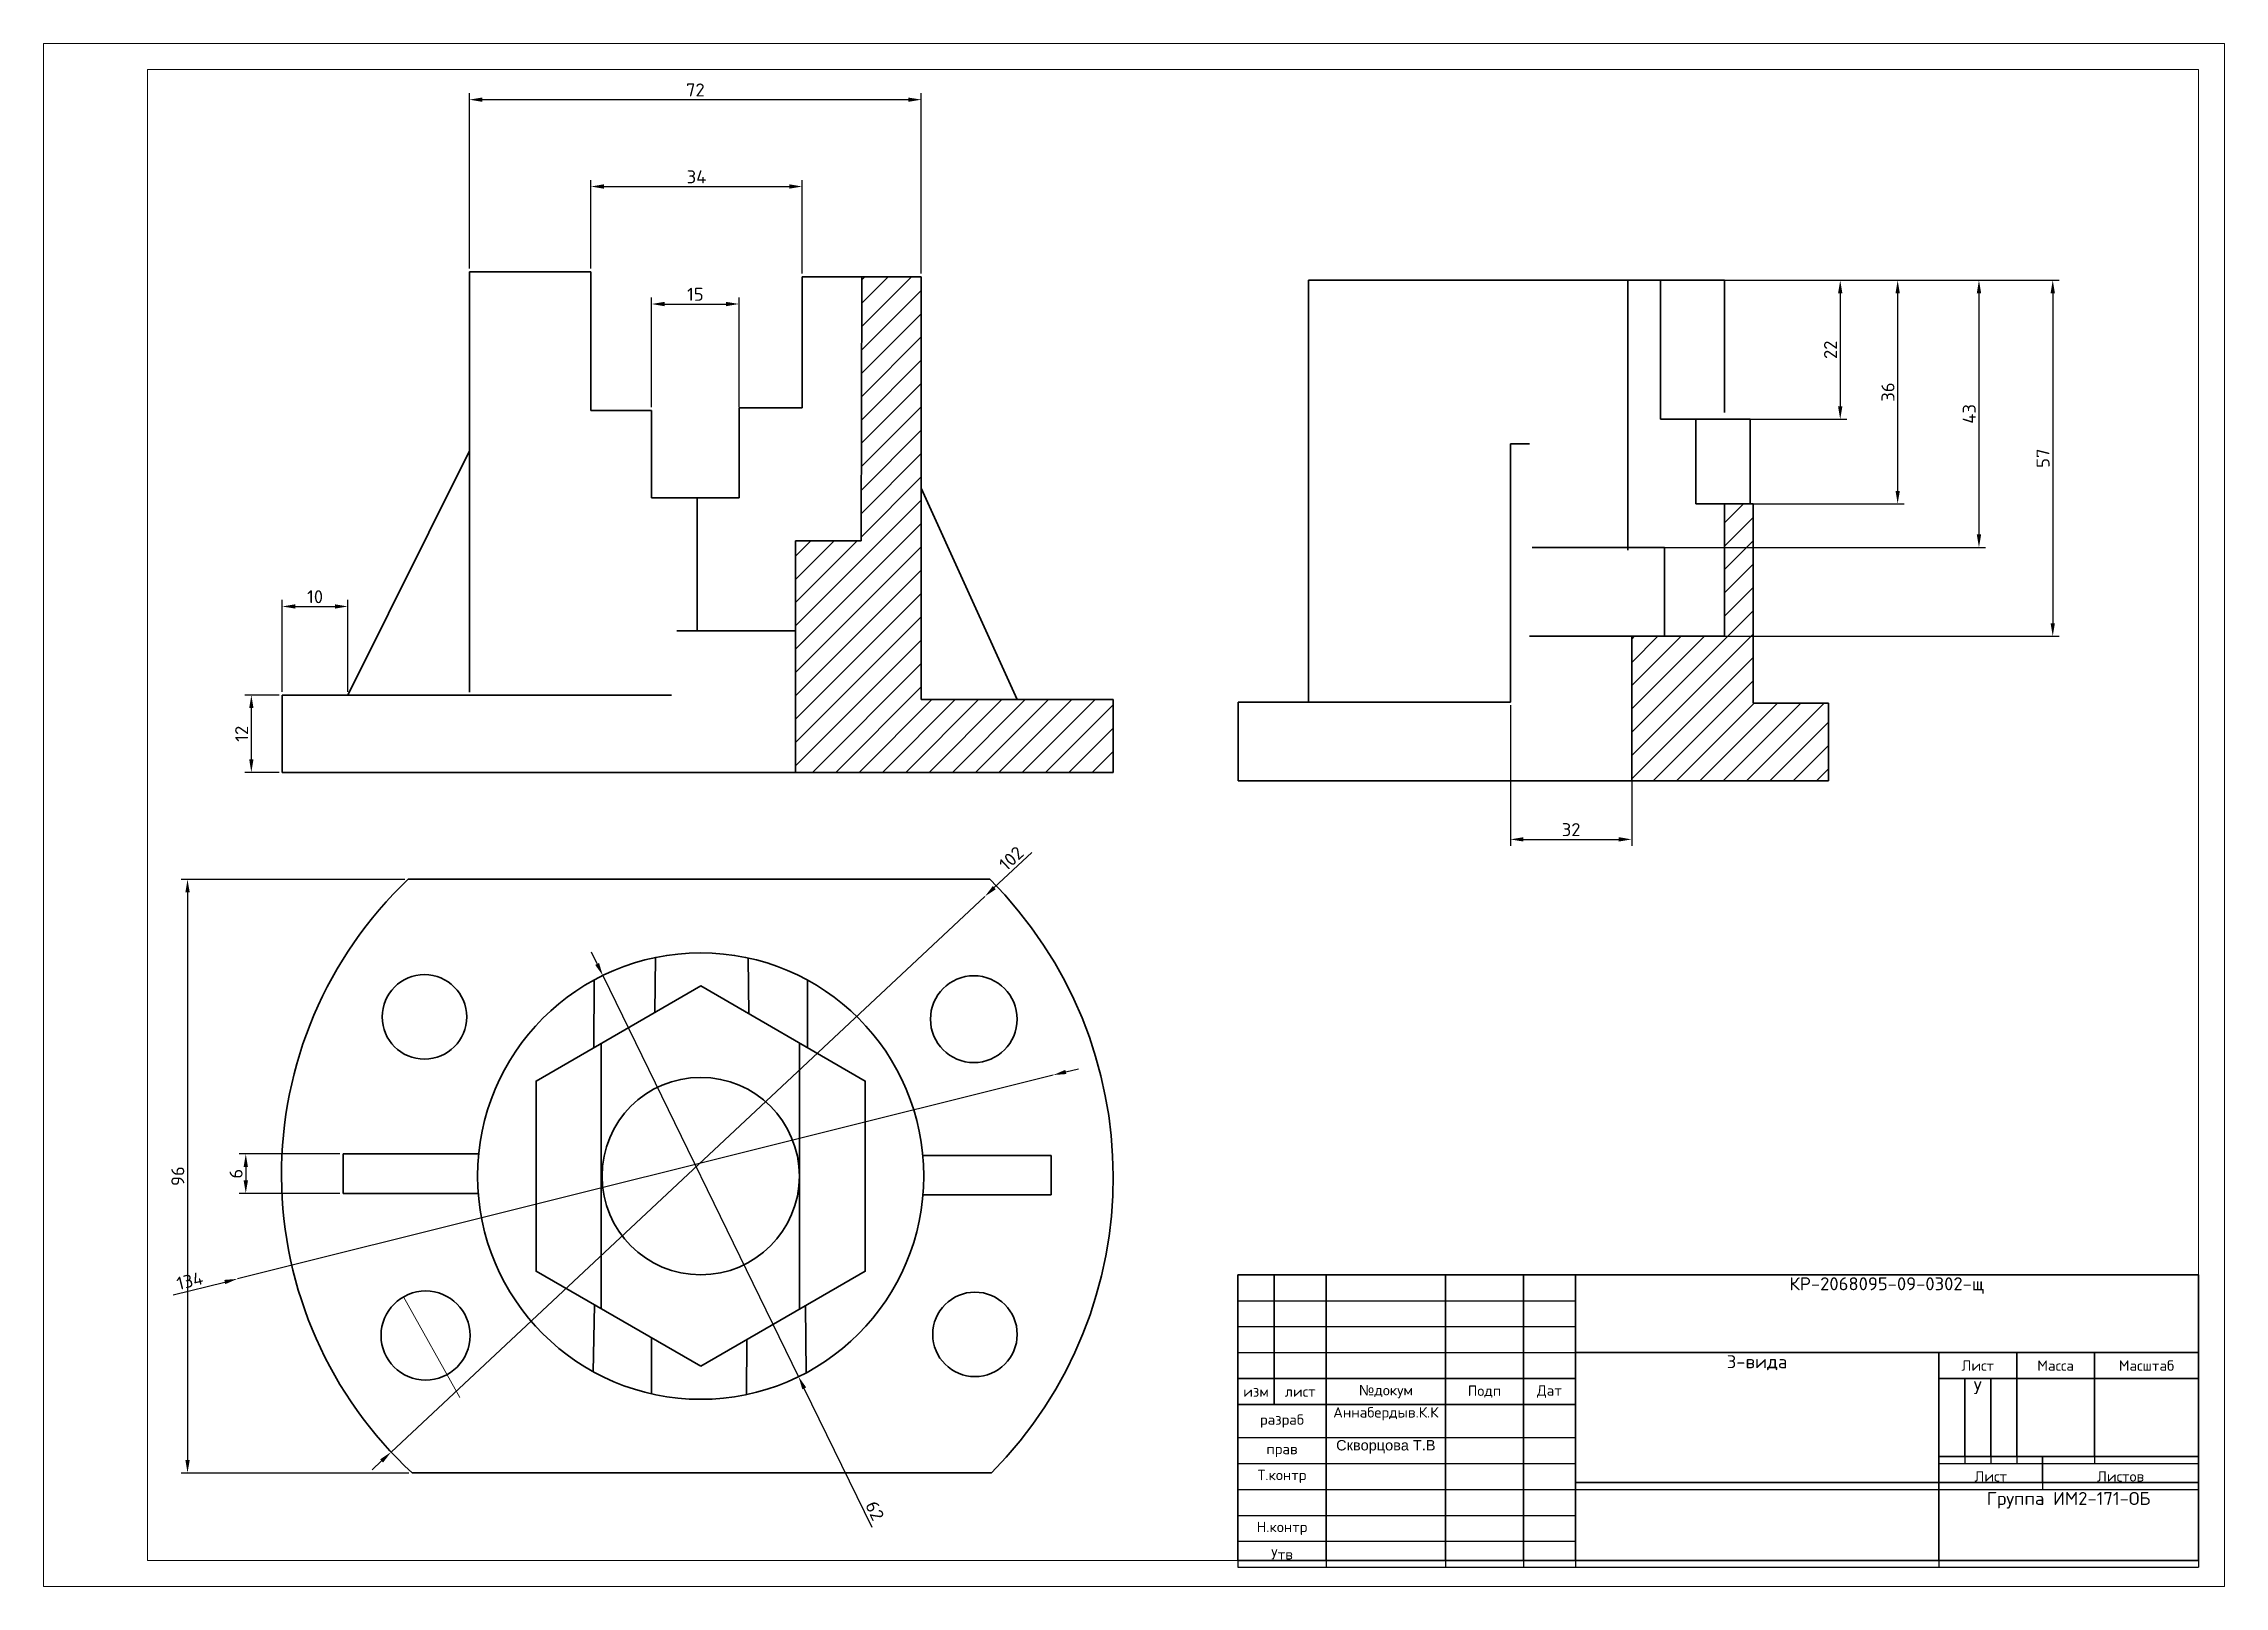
# Model space of a CAD drawing. Header units: millimetres. Extents: x -610 to -190, y 174 to 471.
import ezdxf

# ---------------------------------------------------------------- set-up
doc = ezdxf.new("R2010")
doc.units = ezdxf.units.MM
doc.layers.add('Слой1', color=7, linetype='Continuous')
doc.styles.get("Standard").update_dxf_attribs({"font": 'romant.shx'})
doc.dimstyles.new('ISO-25', dxfattribs={"dimtxt": 2.5, "dimasz": 2.5, "dimexe": 1.25, "dimexo": 0.625, "dimtad": 1, "dimtxsty": 'Standard', "dimcen": 2.5, "dimadec": 0, "dimazin": 0, "dimtfac": 1, "dimtmove": 0, "dimatfit": 3, "dimfxl": 1, "dimarcsym": 0})

# ---------------------------------------------------------------- blocks, each defined once
blk = doc.blocks.new('*T1')
at = {"color": 0, "lineweight": -2}
for p, q in [((0, 0), (7, 0)), ((0, 0), (0, -5)), ((7, 0), (12, 0)), ((7, 0), (7, -5)), ((12, 0), (17, 0)), ((17, 0), (21.6, 0)), ((17, 0), (17, -5)), ((21.6, 0), (26.2, 0)), ((26.2, 0), (30.8, 0)), ((30.8, 0), (35.4, 0)), ((35.4, 0), (40, 0)), ((40, 0), (45, 0)), ((40, 0), (40, -5)), ((45, 0), (50, 0)), ((50, 0), (55, 0)), ((55, 0), (60, 0)), ((55, 0), (55, -5)), ((60, 0), (65, 0)), ((65, 0), (70, 0)), ((65, 0), (65, -5)), ((70, 0), (75, 0)), ((75, 0), (80, 0)), ((80, 0), (85, 0)), ((85, 0), (90, 0)), ((90, 0), (95, 0)), ((95, 0), (100, 0)), ((100, 0), (105, 0)), ((105, 0), (110, 0)), ((110, 0), (115, 0)), ((115, 0), (120, 0)), ((120, 0), (125, 0)), ((125, 0), (130, 0)), ((130, 0), (135, 0)), ((135, 0), (140, 0)), ((140, 0), (145, 0)), ((145, 0), (150, 0)), ((150, 0), (155, 0)), ((155, 0), (160, 0)), ((160, 0), (165, 0)), ((165, 0), (170, 0)), ((170, 0), (175, 0)), ((175, 0), (180, 0)), ((180, 0), (185, 0)), ((185, 0), (185, -5)), ((0, -5), (7, -5)), ((0, -5), (0, -10)), ((7, -5), (12, -5)), ((7, -5), (7, -10)), ((12, -5), (17, -5)), ((17, -5), (21.6, -5)), ((17, -5), (17, -10)), ((21.6, -5), (26.2, -5)), ((26.2, -5), (30.8, -5)), ((30.8, -5), (35.4, -5)), ((35.4, -5), (40, -5)), ((40, -5), (45, -5)), ((40, -5), (40, -10)), ((45, -5), (50, -5)), ((50, -5), (55, -5)), ((55, -5), (60, -5)), ((55, -5), (55, -10)), ((60, -5), (65, -5)), ((65, -5), (65, -10)), ((185, -5), (185, -10)), ((0, -10), (7, -10)), ((0, -10), (0, -15)), ((7, -10), (12, -10)), ((7, -10), (7, -15)), ((12, -10), (17, -10)), ((17, -10), (21.6, -10)), ((17, -10), (17, -15)), ((21.6, -10), (26.2, -10)), ((26.2, -10), (30.8, -10)), ((30.8, -10), (35.4, -10)), ((35.4, -10), (40, -10)), ((40, -10), (45, -10)), ((40, -10), (40, -15)), ((45, -10), (50, -10)), ((50, -10), (55, -10)), ((55, -10), (60, -10)), ((55, -10), (55, -15)), ((60, -10), (65, -10)), ((65, -10), (65, -15)), ((185, -10), (185, -15)), ((0, -15), (7, -15)), ((0, -15), (0, -20)), ((7, -15), (12, -15)), ((7, -15), (7, -20)), ((12, -15), (17, -15)), ((17, -15), (21.6, -15)), ((17, -15), (17, -20)), ((21.6, -15), (26.2, -15)), ((26.2, -15), (30.8, -15)), ((30.8, -15), (35.4, -15)), ((35.4, -15), (40, -15)), ((40, -15), (45, -15)), ((40, -15), (40, -20)), ((45, -15), (50, -15)), ((50, -15), (55, -15)), ((55, -15), (60, -15)), ((55, -15), (55, -20)), ((60, -15), (65, -15)), ((65, -15), (70, -15)), ((65, -15), (65, -20)), ((70, -15), (75, -15)), ((75, -15), (80, -15)), ((80, -15), (85, -15)), ((85, -15), (90, -15)), ((90, -15), (95, -15)), ((95, -15), (100, -15)), ((100, -15), (105, -15)), ((105, -15), (110, -15)), ((110, -15), (115, -15)), ((115, -15), (120, -15)), ((120, -15), (125, -15)), ((125, -15), (130, -15)), ((130, -15), (135, -15)), ((135, -15), (140, -15)), ((135, -15), (135, -20)), ((140, -15), (145, -15)), ((145, -15), (150, -15)), ((150, -15), (155, -15)), ((150, -15), (150, -20)), ((155, -15), (160, -15)), ((160, -15), (165, -15)), ((165, -15), (170, -15)), ((165, -15), (165, -20)), ((170, -15), (175, -15)), ((175, -15), (180, -15)), ((180, -15), (185, -15)), ((185, -15), (185, -20)), ((0, -20), (7, -20)), ((0, -20), (0, -25)), ((7, -20), (12, -20)), ((7, -20), (7, -25)), ((12, -20), (17, -20)), ((17, -20), (21.6, -20)), ((17, -20), (17, -25)), ((21.6, -20), (26.2, -20)), ((26.2, -20), (30.8, -20)), ((30.8, -20), (35.4, -20)), ((35.4, -20), (40, -20)), ((40, -20), (45, -20)), ((40, -20), (40, -25)), ((45, -20), (50, -20)), ((50, -20), (55, -20)), ((55, -20), (60, -20)), ((55, -20), (55, -25)), ((60, -20), (65, -20)), ((65, -20), (65, -25)), ((135, -20), (140, -20)), ((135, -20), (135, -25)), ((140, -20), (145, -20)), ((140, -20), (140, -25)), ((145, -20), (150, -20)), ((145, -20), (145, -25)), ((150, -20), (155, -20)), ((150, -20), (150, -25)), ((155, -20), (160, -20)), ((160, -20), (165, -20)), ((165, -20), (170, -20)), ((165, -20), (165, -25)), ((170, -20), (175, -20)), ((175, -20), (180, -20)), ((180, -20), (185, -20)), ((185, -20), (185, -25)), ((0, -25), (7, -25)), ((0, -25), (0, -31.33)), ((7, -25), (12, -25)), ((12, -25), (17, -25)), ((17, -25), (21.6, -25)), ((17, -25), (17, -31.33)), ((21.6, -25), (26.2, -25)), ((26.2, -25), (30.8, -25)), ((30.8, -25), (35.4, -25)), ((35.4, -25), (40, -25)), ((40, -25), (45, -25)), ((40, -25), (40, -31.33)), ((45, -25), (50, -25)), ((50, -25), (55, -25)), ((55, -25), (60, -25)), ((55, -25), (55, -31.33)), ((60, -25), (65, -25)), ((65, -25), (65, -31.33)), ((135, -25), (135, -31.33)), ((140, -25), (140, -31.33)), ((145, -25), (145, -31.33)), ((150, -25), (150, -31.33)), ((165, -25), (165, -31.33)), ((185, -25), (185, -31.33)), ((0, -31.33), (7, -31.33)), ((0, -31.33), (0, -36.33)), ((7, -31.33), (12, -31.33)), ((12, -31.33), (17, -31.33)), ((17, -31.33), (21.6, -31.33)), ((17, -31.33), (17, -36.33)), ((21.6, -31.33), (26.2, -31.33)), ((26.2, -31.33), (30.8, -31.33)), ((30.8, -31.33), (35.4, -31.33)), ((35.4, -31.33), (40, -31.33)), ((40, -31.33), (45, -31.33)), ((40, -31.33), (40, -36.33)), ((45, -31.33), (50, -31.33)), ((50, -31.33), (55, -31.33)), ((55, -31.33), (60, -31.33)), ((55, -31.33), (55, -36.33)), ((60, -31.33), (65, -31.33)), ((65, -31.33), (65, -36.33)), ((135, -31.33), (135, -36.33)), ((140, -31.33), (140, -36.33)), ((145, -31.33), (145, -36.33)), ((150, -31.33), (150, -36.33)), ((165, -31.33), (165, -36.33)), ((185, -31.33), (185, -36.33)), ((0, -36.33), (7, -36.33)), ((0, -36.33), (0, -41.33)), ((7, -36.33), (12, -36.33)), ((12, -36.33), (17, -36.33)), ((17, -36.33), (21.6, -36.33)), ((17, -36.33), (17, -41.33)), ((21.6, -36.33), (26.2, -36.33)), ((26.2, -36.33), (30.8, -36.33)), ((30.8, -36.33), (35.4, -36.33)), ((35.4, -36.33), (40, -36.33)), ((40, -36.33), (45, -36.33)), ((40, -36.33), (40, -41.33)), ((45, -36.33), (50, -36.33)), ((50, -36.33), (55, -36.33)), ((55, -36.33), (60, -36.33)), ((55, -36.33), (55, -41.33)), ((60, -36.33), (65, -36.33)), ((65, -36.33), (65, -41.33)), ((135, -36.33), (140, -36.33)), ((135, -36.33), (135, -41.33)), ((140, -36.33), (145, -36.33)), ((145, -36.33), (150, -36.33)), ((150, -36.33), (155, -36.33)), ((155, -36.33), (160, -36.33)), ((155, -36.33), (155, -41.33)), ((160, -36.33), (165, -36.33)), ((165, -36.33), (170, -36.33)), ((170, -36.33), (175, -36.33)), ((175, -36.33), (180, -36.33)), ((180, -36.33), (185, -36.33)), ((185, -36.33), (185, -41.33)), ((0, -41.33), (7, -41.33)), ((0, -41.33), (0, -46.33)), ((7, -41.33), (12, -41.33)), ((12, -41.33), (17, -41.33)), ((17, -41.33), (21.6, -41.33)), ((17, -41.33), (17, -46.33)), ((21.6, -41.33), (26.2, -41.33)), ((26.2, -41.33), (30.8, -41.33)), ((30.8, -41.33), (35.4, -41.33)), ((35.4, -41.33), (40, -41.33)), ((40, -41.33), (45, -41.33)), ((40, -41.33), (40, -46.33)), ((45, -41.33), (50, -41.33)), ((50, -41.33), (55, -41.33)), ((55, -41.33), (60, -41.33)), ((55, -41.33), (55, -46.33)), ((60, -41.33), (65, -41.33)), ((65, -41.33), (70, -41.33)), ((65, -41.33), (65, -46.33)), ((70, -41.33), (75, -41.33)), ((75, -41.33), (80, -41.33)), ((80, -41.33), (85, -41.33)), ((85, -41.33), (90, -41.33)), ((90, -41.33), (95, -41.33)), ((95, -41.33), (100, -41.33)), ((100, -41.33), (105, -41.33)), ((105, -41.33), (110, -41.33)), ((110, -41.33), (115, -41.33)), ((115, -41.33), (120, -41.33)), ((120, -41.33), (125, -41.33)), ((125, -41.33), (130, -41.33)), ((130, -41.33), (135, -41.33)), ((135, -41.33), (140, -41.33)), ((135, -41.33), (135, -46.33)), ((140, -41.33), (145, -41.33)), ((145, -41.33), (150, -41.33)), ((150, -41.33), (155, -41.33)), ((155, -41.33), (160, -41.33)), ((160, -41.33), (165, -41.33)), ((165, -41.33), (170, -41.33)), ((170, -41.33), (175, -41.33)), ((175, -41.33), (180, -41.33)), ((180, -41.33), (185, -41.33)), ((185, -41.33), (185, -46.33)), ((0, -46.33), (7, -46.33)), ((0, -46.33), (0, -51.33)), ((7, -46.33), (12, -46.33)), ((12, -46.33), (17, -46.33)), ((17, -46.33), (21.6, -46.33)), ((17, -46.33), (17, -51.33)), ((21.6, -46.33), (26.2, -46.33)), ((26.2, -46.33), (30.8, -46.33)), ((30.8, -46.33), (35.4, -46.33)), ((35.4, -46.33), (40, -46.33)), ((40, -46.33), (45, -46.33)), ((40, -46.33), (40, -51.33)), ((45, -46.33), (50, -46.33)), ((50, -46.33), (55, -46.33)), ((55, -46.33), (60, -46.33)), ((55, -46.33), (55, -51.33)), ((60, -46.33), (65, -46.33)), ((65, -46.33), (65, -51.33)), ((135, -46.33), (135, -51.33)), ((185, -46.33), (185, -51.33)), ((0, -51.33), (7, -51.33)), ((0, -51.33), (0, -56.33)), ((7, -51.33), (12, -51.33)), ((12, -51.33), (17, -51.33)), ((17, -51.33), (21.6, -51.33)), ((17, -51.33), (17, -56.33)), ((21.6, -51.33), (26.2, -51.33)), ((26.2, -51.33), (30.8, -51.33)), ((30.8, -51.33), (35.4, -51.33)), ((35.4, -51.33), (40, -51.33)), ((40, -51.33), (45, -51.33)), ((40, -51.33), (40, -56.33)), ((45, -51.33), (50, -51.33)), ((50, -51.33), (55, -51.33)), ((55, -51.33), (60, -51.33)), ((55, -51.33), (55, -56.33)), ((60, -51.33), (65, -51.33)), ((65, -51.33), (65, -56.33)), ((135, -51.33), (135, -56.33)), ((185, -51.33), (185, -56.33)), ((0, -56.33), (7, -56.33)), ((7, -56.33), (12, -56.33)), ((12, -56.33), (17, -56.33)), ((17, -56.33), (21.6, -56.33)), ((21.6, -56.33), (26.2, -56.33)), ((26.2, -56.33), (30.8, -56.33)), ((30.8, -56.33), (35.4, -56.33)), ((35.4, -56.33), (40, -56.33)), ((40, -56.33), (45, -56.33)), ((45, -56.33), (50, -56.33)), ((50, -56.33), (55, -56.33)), ((55, -56.33), (60, -56.33)), ((60, -56.33), (65, -56.33)), ((65, -56.33), (70, -56.33)), ((70, -56.33), (75, -56.33)), ((75, -56.33), (80, -56.33)), ((80, -56.33), (85, -56.33)), ((85, -56.33), (90, -56.33)), ((90, -56.33), (95, -56.33)), ((95, -56.33), (100, -56.33)), ((100, -56.33), (105, -56.33)), ((105, -56.33), (110, -56.33)), ((110, -56.33), (115, -56.33)), ((115, -56.33), (120, -56.33)), ((120, -56.33), (125, -56.33)), ((125, -56.33), (130, -56.33)), ((130, -56.33), (135, -56.33)), ((135, -56.33), (140, -56.33)), ((140, -56.33), (145, -56.33)), ((145, -56.33), (150, -56.33)), ((150, -56.33), (155, -56.33)), ((155, -56.33), (160, -56.33)), ((160, -56.33), (165, -56.33)), ((165, -56.33), (170, -56.33)), ((170, -56.33), (175, -56.33)), ((175, -56.33), (180, -56.33)), ((180, -56.33), (185, -56.33))]:
    blk.add_line(p, q, dxfattribs=at)
at = {"color": 0}
for s, insert, char_height, width, attachment_point in [('КР-2068095-09-0302-щ', (125, -0.5), 2.5, 119, 2), ('3-вида', (100, -15.5), 2.5, 69, 2), ('Лист', (142.5, -17.5), 2, 14, 5), ('Масса', (157.5, -17.5), 2, 14, 5), ('Масштаб', (175, -17.5), 2, 19, 5), ('У', (142.5, -20.5), 2.5, 4, 2), ('изм', (3.5, -22.5), 2, 6, 5), ('лист', (12, -22.5), 2, 9, 5), ('{\\fArial|b0|i0|c204|p34;№}докум', (28.5, -22.5), 2, 22, 5), ('Подп', (47.5, -22.5), 2, 14, 5), ('Дат', (60, -22.5), 2, 9, 5), ('разраб', (8.5, -28.17), 2, 16, 5), ('Аннабердыв.К.К', (28.5, -25.5), 2, 22, 2), ('прав', (8.5, -33.83), 2, 16, 5), ('{\\f@Arial Unicode MS|b0|i0|c0|p34;Скворцова\\f@Arial Unicode MS|b0|i0|c204|p34; Т.В}', (28.5, -31.83), 2, 22, 2), ('Т.контр', (8.5, -38.83), 2, 16, 5), ('Лист', (145, -38.83), 2, 19, 5), ('Группа ИМ2-171-ОБ', (160, -41.83), 2.5, 49, 2), ('Листов', (170, -38.83), 2, 29, 5), ('Н.контр', (8.5, -48.83), 2, 16, 5), ('Утв', (8.5, -53.83), 2, 16, 5)]:
    blk.add_mtext(s, dxfattribs=dict(at, insert=insert, char_height=char_height, width=width, attachment_point=attachment_point))
blk = doc.blocks.new('*D23')
at = {"layer": 'Defpoints', "color": 0, "lineweight": 18}
for p in [(-441.11, 460.08), (-528.14, 426.92), (-441.11, 425.99)]:
    blk.add_point(p, dxfattribs=at)
at = {"layer": 'Слой1', "color": 0, "lineweight": -2}
for p, q in [((-528.14, 427.55), (-528.14, 461.33)), ((-525.64, 460.08), (-443.61, 460.08)), ((-441.11, 426.61), (-441.11, 461.33))]:
    blk.add_line(p, q, dxfattribs=at)
at = {"layer": 'Слой1', "color": 0, "lineweight": 18}
for points in [[(-525.64, 460.49), (-525.64, 459.66), (-528.14, 460.08)], [(-443.61, 460.49), (-443.61, 459.66), (-441.11, 460.08)]]:
    blk.add_solid(points, dxfattribs=at)
at = {"layer": 'Слой1', "color": 0, "lineweight": 9, "insert": (-484.62, 461.95), "char_height": 2.5, "attachment_point": 5}
blk.add_mtext('72', dxfattribs=at)
blk = doc.blocks.new('*D24')
at = {"layer": 'Defpoints', "color": 0, "lineweight": 18}
for p in [(-476.2, 420.74), (-493.05, 400.26), (-476.2, 400.26)]:
    blk.add_point(p, dxfattribs=at)
at = {"layer": 'Слой1', "color": 0, "lineweight": -2}
for p, q in [((-493.05, 400.89), (-493.05, 421.99)), ((-490.55, 420.74), (-478.7, 420.74)), ((-476.2, 400.89), (-476.2, 421.99))]:
    blk.add_line(p, q, dxfattribs=at)
at = {"layer": 'Слой1', "color": 0, "lineweight": 18}
for points in [[(-490.55, 421.15), (-490.55, 420.32), (-493.05, 420.74)], [(-478.7, 421.15), (-478.7, 420.32), (-476.2, 420.74)]]:
    blk.add_solid(points, dxfattribs=at)
at = {"layer": 'Слой1', "color": 0, "lineweight": 20, "insert": (-484.62, 422.61), "char_height": 2.5, "attachment_point": 5}
blk.add_mtext('15', dxfattribs=at)
blk = doc.blocks.new('*D25')
at = {"layer": 'Defpoints', "color": 0, "lineweight": 18}
for p in [(-464.04, 443.36), (-504.74, 426.92), (-464.04, 425.99)]:
    blk.add_point(p, dxfattribs=at)
at = {"layer": 'Слой1', "color": 0, "lineweight": -2}
for p, q in [((-504.74, 427.55), (-504.74, 444.61)), ((-502.24, 443.36), (-466.54, 443.36)), ((-464.04, 426.61), (-464.04, 444.61))]:
    blk.add_line(p, q, dxfattribs=at)
at = {"layer": 'Слой1', "color": 0, "lineweight": 18}
for points in [[(-502.24, 443.78), (-502.24, 442.94), (-504.74, 443.36)], [(-466.54, 443.78), (-466.54, 442.94), (-464.04, 443.36)]]:
    blk.add_solid(points, dxfattribs=at)
at = {"layer": 'Слой1', "color": 0, "lineweight": 20, "insert": (-484.39, 445.23), "char_height": 2.5, "attachment_point": 5}
blk.add_mtext('34', dxfattribs=at)
blk = doc.blocks.new('*D26')
at = {"layer": 'Defpoints', "color": 0, "lineweight": 18}
for p in [(-551.53, 362.51), (-564.17, 345.44), (-551.53, 345.44)]:
    blk.add_point(p, dxfattribs=at)
at = {"layer": 'Слой1', "color": 0, "lineweight": -2}
for p, q in [((-564.17, 346.06), (-564.17, 363.76)), ((-561.67, 362.51), (-554.03, 362.51)), ((-551.53, 346.06), (-551.53, 363.76))]:
    blk.add_line(p, q, dxfattribs=at)
at = {"layer": 'Слой1', "color": 0, "lineweight": 18}
for points in [[(-561.67, 362.93), (-561.67, 362.1), (-564.17, 362.51)], [(-554.03, 362.93), (-554.03, 362.1), (-551.53, 362.51)]]:
    blk.add_solid(points, dxfattribs=at)
at = {"layer": 'Слой1', "color": 0, "lineweight": 20, "insert": (-557.85, 364.39), "char_height": 2.5, "attachment_point": 5}
blk.add_mtext('10', dxfattribs=at)
blk = doc.blocks.new('*D27')
at = {"layer": 'Defpoints', "color": 0, "lineweight": 18}
for p in [(-564.17, 345.44), (-570.13, 330.58), (-564.17, 330.58)]:
    blk.add_point(p, dxfattribs=at)
at = {"layer": 'Слой1', "color": 0, "lineweight": -2}
for p, q in [((-564.8, 345.44), (-571.38, 345.44)), ((-570.13, 342.94), (-570.13, 333.08)), ((-564.8, 330.58), (-571.38, 330.58))]:
    blk.add_line(p, q, dxfattribs=at)
at = {"layer": 'Слой1', "color": 0, "lineweight": 18}
for points in [[(-570.54, 342.94), (-569.71, 342.94), (-570.13, 345.44)], [(-570.54, 333.08), (-569.71, 333.08), (-570.13, 330.58)]]:
    blk.add_solid(points, dxfattribs=at)
at = {"layer": 'Слой1', "color": 0, "lineweight": 20, "insert": (-572, 338.01), "char_height": 2.5, "attachment_point": 5, "rotation": 90}
blk.add_mtext('12', dxfattribs=at)
blk = doc.blocks.new('*D28')
at = {"layer": 'Defpoints', "color": 0, "lineweight": 18}
for p in [(-298.74, 425.3), (-298.74, 398.56), (-264.12, 398.56)]:
    blk.add_point(p, dxfattribs=at)
at = {"layer": 'Слой1', "color": 0, "lineweight": -2}
for p, q in [((-298.11, 425.3), (-262.87, 425.3)), ((-264.12, 422.8), (-264.12, 401.06)), ((-298.11, 398.56), (-262.87, 398.56))]:
    blk.add_line(p, q, dxfattribs=at)
at = {"layer": 'Слой1', "color": 0, "lineweight": 18}
for points in [[(-264.54, 422.8), (-263.7, 422.8), (-264.12, 425.3)], [(-264.54, 401.06), (-263.7, 401.06), (-264.12, 398.56)]]:
    blk.add_solid(points, dxfattribs=at)
at = {"layer": 'Слой1', "color": 0, "lineweight": 20, "insert": (-265.99, 411.93), "char_height": 2.5, "attachment_point": 5, "rotation": 90}
blk.add_mtext('22', dxfattribs=at)
blk = doc.blocks.new('*D29')
at = {"layer": 'Defpoints', "color": 0, "lineweight": 18}
for p in [(-286.41, 425.3), (-286.41, 382.27), (-253.06, 382.27)]:
    blk.add_point(p, dxfattribs=at)
at = {"layer": 'Слой1', "color": 0, "lineweight": -2}
for p, q in [((-285.78, 425.3), (-251.81, 425.3)), ((-253.06, 422.8), (-253.06, 384.77)), ((-285.78, 382.27), (-251.81, 382.27))]:
    blk.add_line(p, q, dxfattribs=at)
at = {"layer": 'Слой1', "color": 0, "lineweight": 18}
for points in [[(-253.47, 422.8), (-252.64, 422.8), (-253.06, 425.3)], [(-253.47, 384.77), (-252.64, 384.77), (-253.06, 382.27)]]:
    blk.add_solid(points, dxfattribs=at)
at = {"layer": 'Слой1', "color": 0, "lineweight": 20, "insert": (-254.93, 403.79), "char_height": 2.5, "attachment_point": 5, "rotation": 90}
blk.add_mtext('36', dxfattribs=at)
blk = doc.blocks.new('*D30')
at = {"layer": 'Defpoints', "color": 0, "lineweight": 18}
for p in [(-301.71, 425.3), (-301.71, 373.87), (-237.4, 373.87)]:
    blk.add_point(p, dxfattribs=at)
at = {"layer": 'Слой1', "color": 0, "lineweight": -2}
for p, q in [((-301.09, 425.3), (-236.15, 425.3)), ((-237.4, 422.8), (-237.4, 376.37)), ((-301.09, 373.87), (-236.15, 373.87))]:
    blk.add_line(p, q, dxfattribs=at)
at = {"layer": 'Слой1', "color": 0, "lineweight": 18}
for points in [[(-237.82, 422.8), (-236.98, 422.8), (-237.4, 425.3)], [(-237.82, 376.37), (-236.98, 376.37), (-237.4, 373.87)]]:
    blk.add_solid(points, dxfattribs=at)
at = {"layer": 'Слой1', "color": 0, "lineweight": 20, "insert": (-239.28, 399.58), "char_height": 2.5, "attachment_point": 5, "rotation": 90}
blk.add_mtext('43', dxfattribs=at)
blk = doc.blocks.new('*D31')
at = {"layer": 'Defpoints', "color": 0, "lineweight": 18}
for p in [(-291.84, 425.3), (-292.16, 356.79), (-223.19, 356.79)]:
    blk.add_point(p, dxfattribs=at)
at = {"layer": 'Слой1', "color": 0, "lineweight": -2}
for p, q in [((-291.21, 425.3), (-221.94, 425.3)), ((-223.19, 422.8), (-223.19, 359.29)), ((-291.54, 356.79), (-221.94, 356.79))]:
    blk.add_line(p, q, dxfattribs=at)
at = {"layer": 'Слой1', "color": 0, "lineweight": 18}
for points in [[(-223.61, 422.8), (-222.77, 422.8), (-223.19, 425.3)], [(-223.61, 359.29), (-222.77, 359.29), (-223.19, 356.79)]]:
    blk.add_solid(points, dxfattribs=at)
at = {"layer": 'Слой1', "color": 0, "lineweight": 20, "insert": (-225.06, 391.05), "char_height": 2.5, "attachment_point": 5, "rotation": 90}
blk.add_mtext('57', dxfattribs=at)
blk = doc.blocks.new('*D33')
at = {"layer": 'Defpoints', "color": 0, "lineweight": 18}
for p in [(-327.65, 344.11), (-304.26, 344.11), (-304.26, 317.67)]:
    blk.add_point(p, dxfattribs=at)
at = {"layer": 'Слой1', "color": 0, "lineweight": -2}
for p, q in [((-327.65, 343.48), (-327.65, 316.42)), ((-304.26, 343.48), (-304.26, 316.42)), ((-325.15, 317.67), (-306.76, 317.67))]:
    blk.add_line(p, q, dxfattribs=at)
at = {"layer": 'Слой1', "color": 0, "lineweight": 18}
for points in [[(-325.15, 318.09), (-325.15, 317.26), (-327.65, 317.67)], [(-306.76, 318.09), (-306.76, 317.26), (-304.26, 317.67)]]:
    blk.add_solid(points, dxfattribs=at)
at = {"layer": 'Слой1', "color": 0, "lineweight": 20, "insert": (-315.95, 319.55), "char_height": 2.5, "attachment_point": 5}
blk.add_mtext('32', dxfattribs=at)
blk = doc.blocks.new('*D19')
at = {"layer": 'Defpoints', "color": 0, "lineweight": 18}
for p in [(-539.93, 309.98), (-582.42, 195.69), (-539.16, 195.69)]:
    blk.add_point(p, dxfattribs=at)
at = {"layer": 'Слой1', "color": 0, "lineweight": -2}
for p, q in [((-540.55, 309.98), (-583.67, 309.98)), ((-582.42, 307.48), (-582.42, 198.19)), ((-539.78, 195.69), (-583.67, 195.69))]:
    blk.add_line(p, q, dxfattribs=at)
at = {"layer": 'Слой1', "color": 0, "lineweight": 18}
for points in [[(-582.83, 307.48), (-582, 307.48), (-582.42, 309.98)], [(-582.83, 198.19), (-582, 198.19), (-582.42, 195.69)]]:
    blk.add_solid(points, dxfattribs=at)
at = {"layer": 'Слой1', "color": 0, "lineweight": 13, "insert": (-584.29, 252.84), "char_height": 2.5, "attachment_point": 5, "rotation": 90}
blk.add_mtext('96', dxfattribs=at)
blk = doc.blocks.new('*D20')
at = {"layer": 'Defpoints', "color": 0, "lineweight": 18}
for p in [(-552.44, 257.11), (-571.2, 249.51), (-552.44, 249.51)]:
    blk.add_point(p, dxfattribs=at)
at = {"layer": 'Слой1', "color": 0, "lineweight": -2}
for p, q in [((-553.07, 257.11), (-572.45, 257.11)), ((-571.2, 254.61), (-571.2, 252.01)), ((-553.07, 249.51), (-572.45, 249.51))]:
    blk.add_line(p, q, dxfattribs=at)
at = {"layer": 'Слой1', "color": 0, "lineweight": 18}
for points in [[(-571.61, 254.61), (-570.78, 254.61), (-571.2, 257.11)], [(-571.61, 252.01), (-570.78, 252.01), (-571.2, 249.51)]]:
    blk.add_solid(points, dxfattribs=at)
at = {"layer": 'Слой1', "color": 0, "lineweight": 5, "insert": (-573.07, 253.31), "char_height": 2.5, "attachment_point": 5, "rotation": 90}
blk.add_mtext('6', dxfattribs=at)
blk = doc.blocks.new('*D21')
at = {"layer": 'Defpoints', "color": 0, "lineweight": 18}
for p in [(-415.69, 272.3), (-572.81, 233.06)]:
    blk.add_point(p, dxfattribs=at)
at = {"layer": 'Слой1', "color": 0, "lineweight": -2}
for p, q in [((-413.26, 272.91), (-410.84, 273.51)), ((-415.69, 272.3), (-572.81, 233.06)), ((-585.19, 229.97), (-575.24, 232.46))]:
    blk.add_line(p, q, dxfattribs=at)
at = {"layer": 'Слой1', "color": 0, "lineweight": 18}
for points in [[(-413.36, 273.31), (-413.16, 272.5), (-415.69, 272.3)], [(-575.34, 232.86), (-575.14, 232.05), (-572.81, 233.06)]]:
    blk.add_solid(points, dxfattribs=at)
at = {"layer": 'Слой1', "color": 0, "lineweight": 5, "insert": (-581.98, 232.7), "char_height": 2.5, "attachment_point": 5, "rotation": 14.0222}
blk.add_mtext('134', dxfattribs=at)
blk = doc.blocks.new('*D22')
at = {"layer": 'Defpoints', "color": 0, "lineweight": 18}
for p in [(-502.44, 291.46), (-464.74, 214.23)]:
    blk.add_point(p, dxfattribs=at)
at = {"layer": 'Слой1', "color": 0, "lineweight": -2}
for p, q in [((-503.54, 293.7), (-504.63, 295.95)), ((-502.44, 291.46), (-464.74, 214.23)), ((-450.57, 185.23), (-463.64, 211.99))]:
    blk.add_line(p, q, dxfattribs=at)
at = {"layer": 'Слой1', "color": 0, "lineweight": 18}
for points in [[(-503.16, 293.89), (-503.91, 293.52), (-502.44, 291.46)], [(-463.26, 212.17), (-464.01, 211.8), (-464.74, 214.23)]]:
    blk.add_solid(points, dxfattribs=at)
at = {"layer": 'Слой1', "color": 0, "lineweight": 5, "insert": (-450.05, 188.43), "char_height": 2.5, "attachment_point": 5, "rotation": 296.024}
blk.add_mtext('62', dxfattribs=at)
blk = doc.blocks.new('*D18')
at = {"layer": 'Defpoints', "color": 0, "lineweight": 18}
for p in [(-428.86, 306.68), (-543.21, 199.73)]:
    blk.add_point(p, dxfattribs=at)
at = {"layer": 'Слой1', "color": 0, "lineweight": -2}
for p, q in [((-419.78, 315.17), (-427.04, 308.38)), ((-543.21, 199.73), (-428.86, 306.68)), ((-545.04, 198.02), (-546.86, 196.31))]:
    blk.add_line(p, q, dxfattribs=at)
at = {"layer": 'Слой1', "color": 0, "lineweight": 18}
for points in [[(-427.32, 308.69), (-426.75, 308.08), (-428.86, 306.68)], [(-545.32, 198.32), (-544.75, 197.71), (-543.21, 199.73)]]:
    blk.add_solid(points, dxfattribs=at)
at = {"layer": 'Слой1', "color": 0, "lineweight": 5, "insert": (-423.77, 314), "char_height": 2.5, "attachment_point": 5, "rotation": 43.0845}
blk.add_mtext('102', dxfattribs=at)

msp = doc.modelspace()

# ---------------------------------------------------------------- hatches: boundary and pattern name
at = {"layer": 'Слой1', "lineweight": 20}
h = msp.add_hatch(dxfattribs=at)
h.set_pattern_fill('ANSI31', color=256, style=0)
h.set_pattern_definition([(45, (-719.2338, 15.0288), (-2.245064, 2.245064), [])])
h.paths.add_polyline_path([(-441.107, 344.606), (-441.107, 425.985), (-452.571, 425.985), (-452.693, 375.134), (-465.311, 375.134), (-465.311, 357.792), (-465.311, 330.575), (-404.141, 330.575), (-404.141, 344.606)])
at = {"layer": 'Слой1', "lineweight": 5}
h = msp.add_hatch(dxfattribs=at)
h.set_pattern_fill('ANSI31', color=256, style=0)
h.set_pattern_definition([(45, (-749.963, 13.8132), (-2.245064, 2.245064), [])])
h.paths.add_polyline_path([(-280.86, 382.274), (-286.381, 382.274), (-286.381, 356.792), (-297.949, 356.792), (-304.258, 356.792), (-304.258, 328.936), (-266.402, 328.936), (-266.402, 343.913), (-280.86, 343.913)])

# ---------------------------------------------------------------- linework, layer by layer
at = {"lineweight": 18}
for p, q in [((-590.134, 465.866), (-195.134, 465.866)), ((-590.134, 178.866), (-590.134, 465.866)), ((-195.134, 465.866), (-195.134, 178.866)), ((-195.134, 178.866), (-590.134, 178.866)), ((-195.134, 178.866), (-380.134, 178.866))]:
    msp.add_line(p, q, dxfattribs=at)
at = {"lineweight": 30}
for p, q in [((-380.134, 233.866), (-315.134, 233.866)), ((-380.134, 178.866), (-380.134, 233.866)), ((-380.134, 233.866), (-373.134, 233.866)), ((-373.134, 233.866), (-373.134, 208.866)), ((-363.134, 233.866), (-363.134, 178.866)), ((-340.134, 233.866), (-340.134, 178.866)), ((-325.134, 233.866), (-325.134, 178.866)), ((-195.134, 233.866), (-315.134, 233.866)), ((-315.134, 233.866), (-315.134, 178.866)), ((-315.134, 233.866), (-315.134, 178.866)), ((-195.134, 193.866), (-195.134, 233.866)), ((-315.134, 218.866), (-245.134, 218.866)), ((-245.134, 198.866), (-245.134, 218.866)), ((-245.134, 218.866), (-195.134, 218.866)), ((-230.134, 218.866), (-230.134, 198.866)), ((-215.134, 218.866), (-215.134, 198.866)), ((-380.134, 213.866), (-315.134, 213.866)), ((-315.134, 213.866), (-315.134, 208.866)), ((-245.134, 213.866), (-195.134, 213.866)), ((-240.134, 213.866), (-240.134, 198.866)), ((-235.134, 213.866), (-235.134, 198.866)), ((-315.134, 208.866), (-380.134, 208.866)), ((-380.134, 208.866), (-380.134, 208.866)), ((-195.134, 198.866), (-245.134, 198.866)), ((-245.134, 198.866), (-245.134, 178.866)), ((-225.134, 198.866), (-225.134, 193.866)), ((-195.134, 193.866), (-195.134, 198.866)), ((-315.134, 193.866), (-195.134, 193.866)), ((-195.134, 178.866), (-195.134, 193.866)), ((-315.134, 178.866), (-380.134, 178.866)), ((-315.134, 178.866), (-245.134, 178.866)), ((-245.134, 178.866), (-195.134, 178.866))]:
    msp.add_line(p, q, dxfattribs=at)
at = {"lineweight": 18}
msp.add_lwpolyline([(-610.134, 173.866), (-190.134, 173.866), (-190.134, 470.866), (-610.134, 470.866)], close=True, dxfattribs=at)
at = {"layer": 'Слой1', "lineweight": 30}
for p, q in [((-504.744, 426.921), (-528.14, 426.921)), ((-528.14, 426.921), (-528.14, 346.009)), ((-528.14, 392.468), (-528.14, 426.921)), ((-504.744, 400.262), (-504.744, 426.921)), ((-441.107, 425.985), (-464.035, 425.985)), ((-464.035, 425.985), (-464.035, 400.73)), ((-452.571, 425.985), (-464.035, 425.985)), ((-452.693, 375.134), (-452.571, 425.985)), ((-441.107, 344.606), (-441.107, 425.985)), ((-366.553, 399.317), (-366.553, 425.298)), ((-366.553, 425.298), (-286.406, 425.298)), ((-305.046, 425.298), (-305.046, 373.345)), ((-298.736, 425.298), (-298.736, 398.564)), ((-286.406, 425.298), (-286.406, 399.858)), ((-493.046, 400.262), (-504.744, 400.262)), ((-504.744, 400.262), (-493.046, 400.262)), ((-493.046, 383.425), (-493.046, 400.262)), ((-493.046, 400.262), (-493.046, 383.425)), ((-464.035, 400.73), (-476.201, 400.73)), ((-476.201, 400.73), (-476.201, 383.425)), ((-366.553, 382.538), (-366.553, 399.317)), ((-366.553, 399.317), (-366.553, 399.317)), ((-528.14, 346.009), (-528.14, 396.672)), ((-298.736, 398.564), (-291.901, 398.564)), ((-291.901, 398.564), (-291.901, 382.274)), ((-291.901, 398.564), (-281.435, 398.564)), ((-281.435, 398.564), (-281.435, 382.274)), ((-551.532, 345.436), (-528.14, 392.468)), ((-327.652, 344.107), (-327.652, 393.835)), ((-327.652, 393.835), (-323.971, 393.835)), ((-476.201, 383.425), (-493.046, 383.425)), ((-493.046, 383.425), (-476.201, 383.425)), ((-484.239, 357.792), (-484.239, 383.425)), ((-441.107, 385.296), (-422.624, 344.606)), ((-366.553, 344.107), (-366.553, 382.538)), ((-291.901, 382.274), (-280.86, 382.274)), ((-286.381, 382.274), (-286.381, 356.792)), ((-280.86, 382.274), (-280.86, 343.913)), ((-465.311, 357.792), (-465.311, 375.134)), ((-465.311, 375.134), (-452.693, 375.134)), ((-323.447, 373.871), (-297.949, 373.871)), ((-297.949, 373.871), (-297.949, 356.792)), ((-488.181, 357.792), (-465.311, 357.792)), ((-465.311, 357.792), (-465.311, 330.575)), ((-297.949, 356.792), (-323.973, 356.792)), ((-304.258, 356.792), (-304.258, 328.936)), ((-564.17, 330.575), (-564.17, 345.436)), ((-564.17, 345.436), (-551.532, 345.436)), ((-551.532, 345.436), (-489.232, 345.436)), ((-404.141, 344.606), (-441.107, 344.606)), ((-422.624, 344.606), (-422.624, 344.606)), ((-404.141, 330.575), (-404.141, 344.606)), ((-380.091, 330.575), (-380.091, 344.107)), ((-380.091, 344.107), (-366.553, 344.107)), ((-380.091, 328.936), (-380.091, 344.107)), ((-380.091, 344.107), (-327.652, 344.107)), ((-280.86, 343.913), (-266.402, 343.913)), ((-266.402, 343.913), (-266.402, 328.936)), ((-564.17, 330.575), (-404.141, 330.575)), ((-266.402, 328.936), (-380.091, 328.936)), ((-539.928, 309.984), (-427.904, 309.984)), ((-492.415, 284.362), (-492.288, 294.923)), ((-474.451, 294.83), (-474.325, 284.11)), ((-504.134, 290.582), (-504.194, 277.561)), ((-463.03, 290.576), (-463.023, 277.585)), ((-502.754, 278.105), (-502.754, 278.392)), ((-502.74, 227.289), (-502.754, 278.105)), ((-499.442, 280.305), (-499.442, 280.305)), ((-464.58, 227.206), (-464.564, 278.398)), ((-515.296, 271.152), (-515.296, 271.152)), ((-526.341, 257.144), (-552.442, 257.115)), ((-552.442, 249.509), (-552.442, 257.115)), ((-440.804, 256.823), (-416.059, 256.823)), ((-416.059, 256.823), (-416.059, 249.242)), ((-526.427, 249.509), (-552.442, 249.509)), ((-440.771, 249.242), (-416.059, 249.242)), ((-504.306, 215.202), (-504.009, 228.022)), ((-463.25, 214.994), (-463.388, 227.894)), ((-493.055, 210.933), (-493.037, 221.687)), ((-474.743, 210.797), (-474.672, 221.379)), ((-539.157, 195.695), (-427.588, 195.695))]:
    msp.add_line(p, q, dxfattribs=at)
at = {"layer": 'Слой1', "lineweight": 35}
msp.add_line((-297.949, 356.792), (-286.381, 356.792), dxfattribs=at)
at = {"layer": 'Слой1', "lineweight": 5}
msp.add_line((-540.834, 229.596), (-529.946, 210.205), dxfattribs=at)
at = {"layer": 'Слой1', "lineweight": 30}
msp.add_lwpolyline([(-483.588, 216.232), (-451.88, 234.538), (-451.88, 271.152), (-483.588, 289.458), (-515.296, 271.152), (-515.296, 234.538)], close=True, dxfattribs=at)
for centre, radius in [((-483.588, 252.845), 42.968), ((-536.789, 283.501), 8.135), ((-430.982, 283.061), 8.355), ((-483.588, 252.845), 19.003), ((-536.569, 222.158), 8.575), ((-430.762, 222.378), 8.135)]:
    msp.add_circle(centre, radius, dxfattribs=at)
for centre, radius, start, end in [((-486.037, 253.2), 78.285, 133.50271, 227.27038), ((-485.115, 252.681), 80.974, 315.27091, 45.04624)]:
    msp.add_arc(centre, radius, start, end, dxfattribs=at)

# ---------------------------------------------------------------- block references
msp.add_blockref('*T1', (-380.134, 233.866))

# ---------------------------------------------------------------- dimensions: what is measured, and where the dimension line sits
at = {"layer": 'Слой1', "lineweight": 9}
dim = msp.add_linear_dim(base=(-441.107, 460.077), p1=(-528.14, 426.921), p2=(-441.107, 425.985), text='72', dimstyle='ISO-25', dxfattribs=at)
dim.commit()
dim.dimension.update_dxf_attribs({"geometry": '*D23', "text_midpoint": (-484.624, 461.952)})
at = {"layer": 'Слой1', "lineweight": 20}
for base, p1, p2, text, picture, middle in [((-464.035, 443.359), (-504.744, 426.921), (-464.035, 425.985), '34', '*D25', (-484.39, 445.234)), ((-476.201, 420.738), (-493.046, 400.262), (-476.201, 400.262), '15', '*D24', (-484.624, 422.613)), ((-551.532, 362.513), (-564.17, 345.436), (-551.532, 345.436), '10', '*D26', (-557.851, 364.388)), ((-304.258, 317.673), (-327.652, 344.107), (-304.258, 344.107), '32', '*D33', (-315.955, 319.548))]:
    dim = msp.add_linear_dim(base=base, p1=p1, p2=p2, text=text, dimstyle='ISO-25', dxfattribs=at)
    dim.commit()
    dim.dimension.update_dxf_attribs({"geometry": picture, "text_midpoint": middle})
for base, p1, p2, text, picture, middle in [((-237.401, 373.871), (-301.713, 425.298), (-301.713, 373.871), '43', '*D30', (-239.276, 399.585)), ((-264.119, 398.564), (-298.736, 425.298), (-298.736, 398.564), '22', '*D28', (-265.994, 411.931)), ((-223.19, 356.792), (-291.837, 425.298), (-292.165, 356.792), '57', '*D31', (-225.065, 391.045)), ((-253.057, 382.274), (-286.406, 425.298), (-286.406, 382.274), '36', '*D29', (-254.932, 403.786)), ((-570.126, 330.575), (-564.17, 345.436), (-564.17, 330.575), '12', '*D27', (-572.001, 338.006))]:
    dim = msp.add_linear_dim(base=base, p1=p1, p2=p2, angle=90, text=text, dimstyle='ISO-25', dxfattribs=at)
    dim.commit()
    dim.dimension.update_dxf_attribs({"geometry": picture, "text_midpoint": middle})
at = {"layer": 'Слой1', "lineweight": 5}
dim = msp.add_diameter_dim_2p(p1=(-543.213, 199.725), p2=(-428.862, 306.675), text='102', dimstyle='ISO-25', override={"dimtmove": 1}, dxfattribs=at)
dim.commit()
dim.dimension.update_dxf_attribs({"geometry": '*D18', "text_midpoint": (-423.774, 314.001)})
at = {"layer": 'Слой1', "lineweight": 13}
dim = msp.add_linear_dim(base=(-582.418, 195.695), p1=(-539.928, 309.984), p2=(-539.157, 195.695), angle=90, text='96', dimstyle='ISO-25', dxfattribs=at)
dim.commit()
dim.dimension.update_dxf_attribs({"geometry": '*D19', "text_midpoint": (-582.418, 252.839), "dimtype": 160})
at = {"layer": 'Слой1', "lineweight": 5}
dim = msp.add_diameter_dim_2p(p1=(-502.44, 291.457), p2=(-464.736, 214.233), text='62', dimstyle='ISO-25', dxfattribs=at)
dim.commit()
dim.dimension.update_dxf_attribs({"geometry": '*D22', "text_midpoint": (-451.736, 187.607), "dimtype": 163})
dim = msp.add_diameter_dim_2p(p1=(-415.689, 272.301), p2=(-572.811, 233.061), text='134', dimstyle='ISO-25', override={"dimtmove": 1}, dxfattribs=at)
dim.commit()
dim.dimension.update_dxf_attribs({"geometry": '*D21', "text_midpoint": (-581.526, 230.884), "dimtype": 163})
dim = msp.add_linear_dim(base=(-571.198, 249.509), p1=(-552.442, 257.115), p2=(-552.442, 249.509), angle=90, text='6', dimstyle='ISO-25', dxfattribs=at)
dim.commit()
dim.dimension.update_dxf_attribs({"geometry": '*D20', "text_midpoint": (-571.198, 253.312), "dimtype": 160})

doc.saveas('drawing.dxf')
